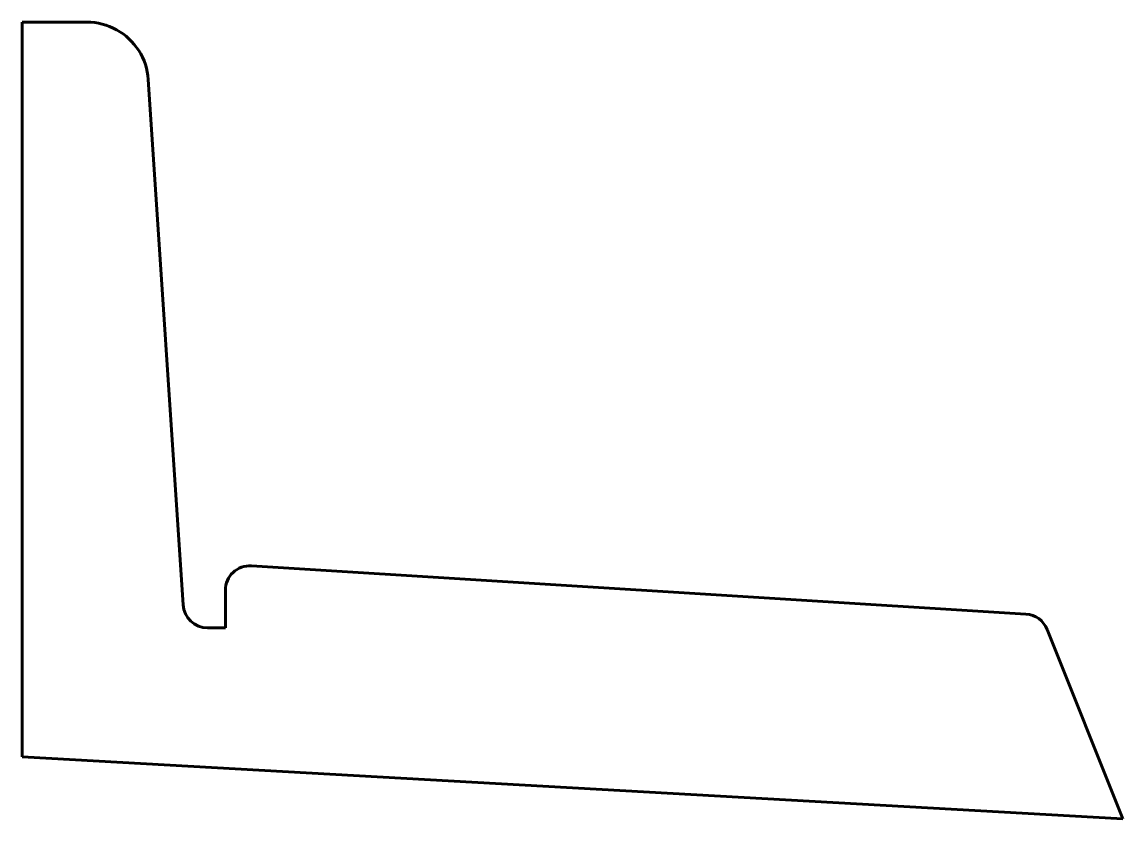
# Model space of a CAD drawing. Header units: millimetres. Extents: x 23.2 to 50.2, y 358.4 to 377.9.
import ezdxf

# ---------------------------------------------------------------- set-up
doc = ezdxf.new("R2010")
doc.units = ezdxf.units.MM
doc.linetypes.add('K5LT_BASIC', pattern=[0])

msp = doc.modelspace()

# ---------------------------------------------------------------- linework, layer by layer
at = {"color": 150, "linetype": 'K5LT_BASIC', "lineweight": 60, "true_color": 0x0080ff}
for p, q in [((23.227, 359.932), (23.227, 377.932)), ((24.823, 377.932), (23.227, 377.932)), ((26.319, 376.532), (26.319, 376.532)), ((26.319, 376.532), (26.319, 376.532)), ((27.173, 363.651), (26.319, 376.532)), ((28.848, 364.611), (47.832, 363.429)), ((28.21, 363.091), (28.21, 364.012)), ((28.21, 363.091), (27.772, 363.091)), ((48.351, 363.053), (50.21, 358.406))]:
    msp.add_line(p, q, dxfattribs=at)
msp.add_lwpolyline([(50.21, 358.406), (23.227, 359.932)], dxfattribs=at)
for centre, start, end in [((28.81, 364.012), 86.4387, 180), ((27.772, 363.691), 183.7928, 270), ((47.794, 362.83), 21.8014, 86.4387)]:
    msp.add_arc(centre, 0.6, start, end, dxfattribs=at)
msp.add_open_spline([(24.823, 377.932), (25.071, 377.939), (25.577, 377.801), (26.138, 377.275), (26.309, 376.78), (26.319, 376.532)], degree=3, knots=[0, 0, 0, 0, 0.744446, 1.488883, 2.23332, 2.23332, 2.23332, 2.23332], dxfattribs=at)

doc.saveas('drawing.dxf')
